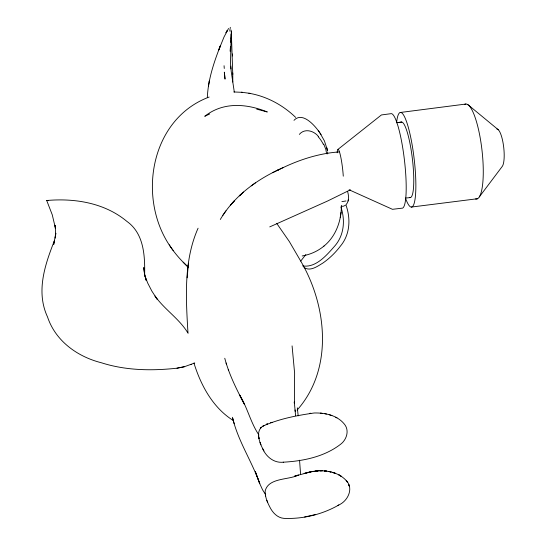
<?xml version="1.0" encoding="UTF-8"?>
<svg xmlns="http://www.w3.org/2000/svg" width="546" height="546" viewBox="0 0 546 546"><rect width="100%" height="100%" fill="white"/><g stroke="black" fill="none" stroke-linecap="round" stroke-linejoin="round"><path stroke-width="0.82" d="M232.76 73L232.801 82.05M299.549 460.196L300.614 474.672M231.019 38.131L231.156 33.825L230.487 62.927L231.258 71.779L234.316 92.124M198.075 228.214C183.586 260.742 185.886 297.863 187.954 332.555M230.76 42.383L231.026 38.029M323.375 246.539C335.783 236.882 341.516 220.755 341.38 205.385M207.323 97.686C208.053 79.593 213.971 62.23 220.482 45.502L218.769 49.952L223.996 37.039L228.535 28.481M230.119 51.235L230.453 46.71M230.043 28.699L229.811 31.17M187.176 277.805L188.418 263.24M345.98 204.764C349.263 201.324 348.846 195.994 347.679 191.748M340.233 217.458L341.059 212.251M209.2 81.893L209.411 80.678L208.381 86.596M53.665 244.608L54.395 240.745C44.854 264.967 35.804 291.673 47.516 316.926C55.562 341.093 77.457 356.715 101.372 362.762C125.771 370.557 151.713 370.959 176.972 368.195L184.343 366.741L194.745 362.981M53.685 244.512L55.835 233.231L55.235 238.056L55.603 232.077L55.071 225.252L55.405 227.621M348.095 200.996L348.389 199.57M226.037 32.733L227.348 30.33L226.024 32.76M220.304 219.472C233.49 197.031 255.146 180.678 278.446 169.806L272.891 172.55M293.994 120.325C302.334 111.391 314.38 125.102 319.226 131.92M222.761 215.424L225.935 210.852M305.821 254.613L300.73 261.07M479.327 196.881L502.129 166.585A19.199 4.839 83.6 0 0 503.487 145.557A19.199 4.839 83.6 0 0 496.887 129.061M297.16 410.039C333.592 368.925 327.02 305.794 300.757 261.152L289.339 241.557L276.692 223.341M299.331 134.391C304.634 128.044 313.848 130.692 318.414 136.466M243.543 192.028L239.291 195.877L241.032 194.308M338.001 149.365L381.408 114.953L390.793 113.704A47.611 7.856 83.3 0 1 404.477 160.456A47.611 7.856 83.3 0 1 401.815 208.203L392.472 209.316L349.126 189.803M324.044 246.021C317.806 251.208 310.169 254.579 302.184 255.965M251.235 185.845L255.371 182.903M345.222 205.378L343.516 206.197L341.148 206.347M338.779 505.016C348.184 500.812 354.293 487.721 345.509 479.784C334.746 469.198 317.683 469.198 304.095 473.484L311.022 471.805L294.69 476.105L298.423 475.075C288.711 480.084 268.373 477.579 265.185 490.963C264.974 496.655 267.233 502.067 269.82 507.022C272.57 512.619 277.409 517.867 283.995 518.379C302.887 519.171 322.352 514.462 338.779 505.016L337.981 505.494M350.375 189.824L327.648 200.983L269.744 226.897M282.978 167.683C300.6 159.296 319.546 153.31 339.093 151.924M345.993 200.976L341.898 201.604M209.705 113.957L204.75 116.305C223.205 101.631 246.676 103.583 267.294 111.964L256.702 109.145M283.244 462.189C303.05 461.117 323.969 456.879 340.09 444.649C346.717 440.076 349.884 430.125 344 423.676C336.834 415.144 324.829 412.721 314.175 412.988C296.847 415.451 279.02 418.878 263.001 426.092L263.882 425.559C255.159 429.948 258.995 441.223 262.353 447.993C265.786 456.456 273.785 463.322 283.415 462.189M209.132 97.045C148.573 119.697 136.207 202.757 173.403 250.764M266.202 424.406L267.479 423.88L266.305 424.358M270.543 422.775L272.072 422.283M190.868 364.687L191.441 364.503M315.151 514.66L315.629 514.537L304.6 516.994M311.602 515.54L311.971 515.458M176.972 368.195L184.343 366.741M310.217 471.976L316.653 470.973M400.245 112.49L465.881 104.04M411.37 207.064L477.532 198.724M396.99 122.659L401.781 122.072M397.051 122.645L401.092 122.154M405.344 198.116L410.244 197.577M309.869 413.329L310.817 413.247M55.474 228.392L52.266 214.817L46.71 200.512C74.747 198.021 104.655 202.866 126.863 221.369C143.98 233.517 145.004 255.665 144.635 274.768M321.437 470.782L319.847 470.775L322.515 470.795M233.831 91.96L242.479 92.349M46.71 200.512L48.294 200.655M322.004 413.288L320.331 413.11M248.84 93.223C266.455 96.178 282.869 105.016 295.652 117.404M241.387 92.213L250.314 93.414M326.467 414.032L324.85 413.704M329.231 414.707L331.886 415.561M302.614 265.902C316.086 268.147 327.218 254.586 335.251 245.447C344.144 234.814 345.297 220.024 340.95 207.214M335.742 417.199L336.971 417.867M233.067 420.379C212.865 407.657 200.832 385.326 193.939 363.029M304.054 267.465C310.203 271.826 317.588 266.223 322.952 263.001C329.559 258.381 335.421 252.689 340.288 246.266C350.02 234.835 350.907 218.857 345.987 205.146M498.341 129.791L467.99 104.736M183.183 262.176L188.295 267.247C181.108 260.51 174.488 253.16 169.24 244.785M320.038 133.128L324.433 140.943L327.163 149.311M318.243 130.487L321.048 134.596M188.111 333.326C179.498 318.823 164.653 309.705 155.016 296.021L157.057 299.126L151.815 291.018L147.727 283.087L144.724 275.409L146.328 280.678L144.594 273.894L143.734 267.567L144.683 275.457M258.981 435.06C250.587 422.754 247.55 407.753 239.66 395.106L244.246 403.999C236.568 389.325 228.992 374.351 224.768 358.258M230.228 27.334L230.351 28.092M265.677 494.758L262.524 489.728L259.766 483.695L255.31 471.601L259.766 483.695C251.822 461.117 237.865 440.827 232.466 417.287M263.943 450.955L262.687 448.635M323.73 144.083L325.839 149.433L326.624 153.801M267.697 502.538L266.851 500.389M260.947 444.833L260.094 442.601L260.312 443.161M226.051 363.008L226.419 364.08M228.248 369.471L228.603 370.522M232.719 418.243L234.186 423.737M327.231 149.7L327.498 151.065L326.877 147.864M265.527 495.618L265.588 496M292.083 345.898L294.622 373.177L294.383 403.501L294.287 401.931L295.591 415.711M297.317 407.835L298.198 415.868M230.678 66.141L230.944 68.946M295.072 409.957L295.215 411.404M231.142 30.085L231.286 31.989M231.354 33.04L232.773 74.522M224.065 65.711L224.27 68.468M231.245 31.313L231.443 34.398M232.384 53.938L232.466 56.006M327.634 152.402L327.675 153.911M337.169 152.812A18.912 2.218 83.1 0 1 340.008 153.76A18.912 2.218 83.1 0 1 343.277 176.174M400.464 122.652A38.015 6.572 83.3 0 1 412.312 158.258A38.015 6.572 83.3 0 1 409.534 197.406M396.567 122.83A47.625 8.238 83.3 0 1 408.053 126.44A47.625 8.238 83.3 0 1 415.806 189.633A47.625 8.238 83.3 0 1 405.958 199.399M464.578 104.484A47.802 10.92 83.5 0 1 481.947 149.85A47.802 10.92 83.5 0 1 475.532 198.956M318.195 136.759A36.329 29.907 -81.3 0 1 323.355 144.369M232.746 202.627L230.323 205.351L234.261 200.935L232.746 202.627M261.35 427.341L260.749 427.934L261.35 427.341M283.21 167.567L277.921 170.059L283.21 167.567M317.24 470.932L315.69 471.068L318.257 470.843L317.24 470.932M325.737 471.055L324.14 470.884L326.856 471.178L325.737 471.055M330.009 471.758L328.46 471.437L331.135 472.003L330.009 471.758M334.091 472.884L332.65 472.413L335.189 473.252L334.091 472.884M339.858 475.43L338.889 474.883L341.038 476.119L339.858 475.43M347.454 482.214L346.212 480.555L347.454 482.214M349.454 486.561L348.839 484.793L349.454 486.561M258.995 438.622L258.715 436.732L258.995 438.622M224.672 75.314L224.331 72.161L225.034 79.109L224.672 75.314"/></g></svg>
